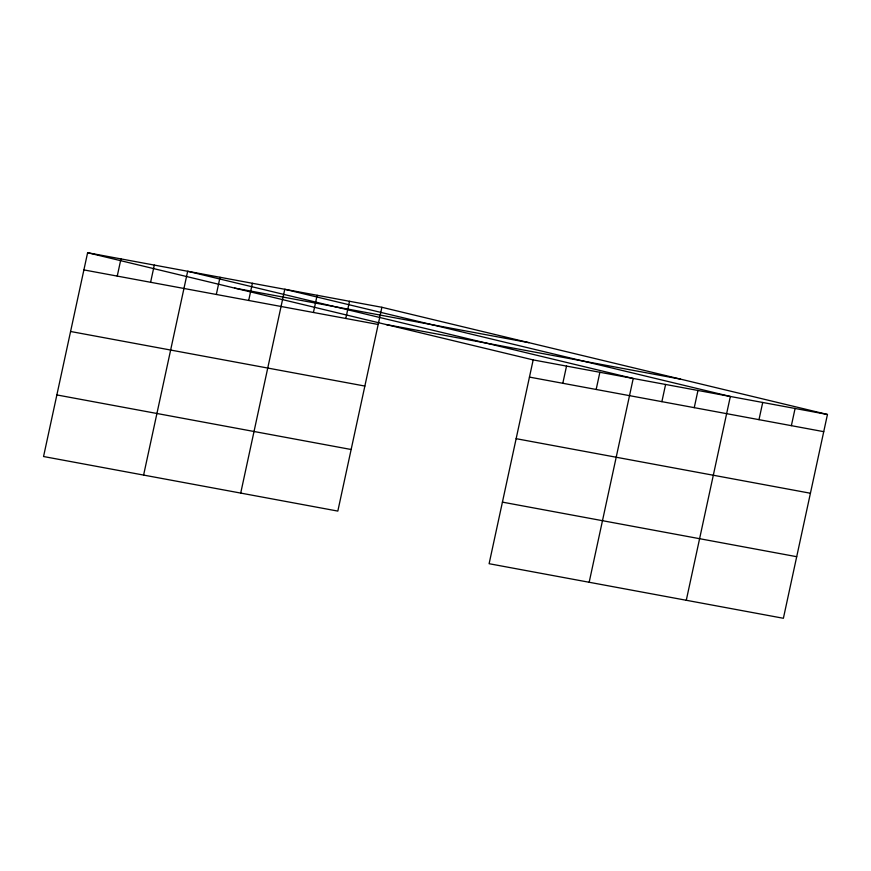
<?xml version="1.0" encoding="UTF-8"?>
<svg xmlns="http://www.w3.org/2000/svg" width="871" height="871" viewBox="0 0 871 871"><rect width="100%" height="100%" fill="white"/><g stroke="black" fill="none" stroke-linecap="round" stroke-linejoin="round"><path stroke-width="1.31" d="M381.89 307.289L87.612 252.721L43.55 456.524L337.828 511.092L381.89 307.289L827.45 414.476L783.388 618.279L489.11 563.711L533.172 359.908L827.45 414.476M117.247 276.096L120.96 258.905M150.596 282.28L154.319 265.089M143.606 475.076L187.668 271.273L633.228 378.471L589.166 582.264M216.324 294.463L220.036 277.283M248.692 300.462L252.405 283.282M240.712 493.084L284.773 289.281L730.344 396.479L686.283 600.271M313.429 312.471L317.142 295.291M345.798 318.47L349.511 301.29M562.808 383.284L566.531 366.103M596.167 389.468L599.879 372.287M661.884 401.651L665.596 384.47M694.252 407.661L697.965 390.469M758.989 419.659L762.713 402.478M791.369 425.658L795.081 408.477M234.647 288.094L528.926 342.662M386.136 324.545L680.414 379.114M83.899 269.912L378.166 324.48M529.459 377.099L823.737 431.668M70.584 331.492L364.851 386.06M516.144 438.679L810.422 493.247M56.865 394.933L351.133 449.501M502.425 502.132L796.704 556.7M87.612 252.721L533.172 359.908"/></g></svg>
